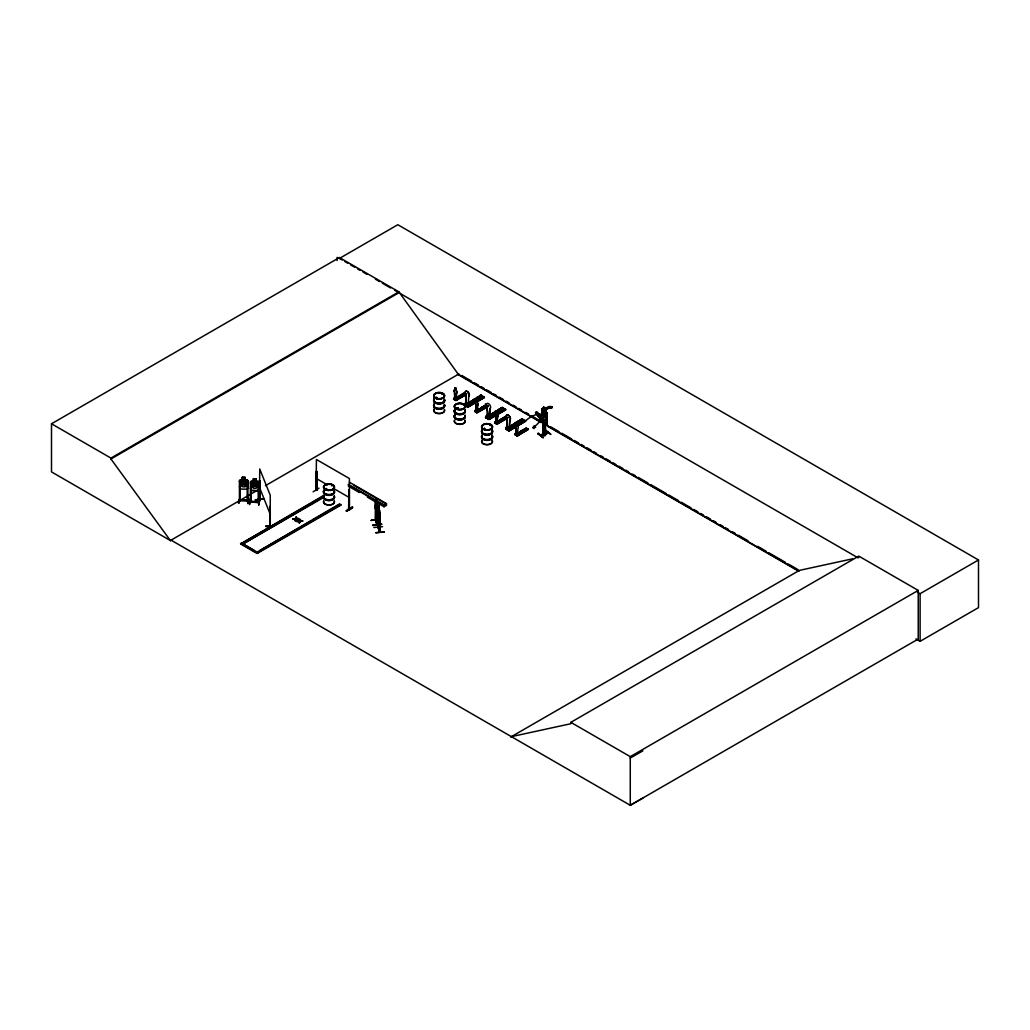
<?xml version="1.0" encoding="UTF-8"?>
<svg xmlns="http://www.w3.org/2000/svg" width="1030" height="1030" viewBox="0 0 1030 1030"><rect width="100%" height="100%" fill="white"/><g stroke="black" fill="none" stroke-linecap="round" stroke-linejoin="round"><path stroke-width="1.5" d="M376.748 503.001L376.941 524.888L375.461 519.777M376.774 524.386L377.173 523.704M375.461 519.983L377.238 524.849L377.212 505.743M379.748 531.544L378.062 526.652L378.602 527.077M379.568 510.404L379.761 532.291L379.684 531.57M456.161 399.189L456.445 393.228A1.944 1.12 60 0 0 456.161 390.576L456.226 388.58M456.239 399.151L456.535 393.19A1.944 1.12 60 0 0 456.239 390.525L456.161 390.576M477.766 405.447L477.675 405.485A1.944 1.12 60 0 0 477.392 402.833L477.469 402.781A1.944 1.12 60 0 1 477.766 405.447L477.392 411.446L475.821 410.79L475.809 404.314A1.944 1.12 60 0 1 476.105 401.983L476.787 399.872L476.079 399.228M496.602 421.952L495.765 422.004L497.245 422.918L497.619 416.905A1.944 1.12 60 0 0 497.323 414.24L496.55 411.382M517.524 434.621L517.897 428.622A1.944 1.12 60 0 0 517.614 425.957L517.524 423.781M468.212 405.331L468.766 396.318A2.923 1.7 59.5 0 0 468.766 392.945A2.923 1.7 59.5 0 0 465.818 391.271A2.923 1.7 59.5 0 0 465.818 394.644L466.127 404.378M489.997 408.575L489.443 417.588L489.997 408.575A2.923 1.7 59.5 0 0 489.997 405.202A2.923 1.7 59.5 0 0 487.048 403.528A2.923 1.7 59.5 0 0 487.048 406.902L487.113 416.416M505.833 429.24L507.803 427.54L506.709 427.09C509.374 436.192 504.43 420.794 510.429 429.587L510.185 428.21L510.185 429.201L506.966 427.888L506.773 418.438A2.923 1.7 59.5 0 1 506.773 415.077A2.923 1.7 59.5 0 1 509.721 416.738A2.923 1.7 59.5 0 1 509.721 420.111L509.296 429.047L509.85 420.034A2.923 1.7 59.5 0 0 509.85 416.661A2.923 1.7 59.5 0 0 506.902 415A2.923 1.7 59.5 0 0 506.902 418.36L507.301 427.888L508.331 427.437L506.927 427.746L508.151 427.54M543.544 412.206L545.231 413.004L542.14 415.669L541.741 411.524L542.81 411.923L543.338 411.009A8.15 5.446 -56.9 0 1 550.999 406.49L552.35 407.095L551.192 407.957A6.978 4.661 -56.9 0 0 544.175 412.605L543.544 412.206A6.978 4.661 -56.9 0 1 550.561 407.545L551.823 408.125M542.14 415.669L541.741 411.524M376.941 510.7L376.658 512.477L375.487 508.614L376.748 512.464M379.581 519.867C379.079 513.391 380.933 525.944 378.216 516.017M376.014 503.747C377.212 499.408 376.555 515.875 376.156 505.176C375.435 510.97 375.68 493.267 376.156 504.108M466.41 403.541L469.345 405.859L469.345 404.623L469.101 405.472C462.637 405.601 467.993 401.713 466.809 403.902M455.041 398.056L454.732 398.636L454.578 392.057A1.944 1.12 60 0 1 454.874 389.726L454.964 387.666M454.565 398.404L455.415 398.198M455.453 398.005L454.99 398.571M476.53 410.146L475.989 410.919L476.452 410.146M487.731 416.455L488.233 415.476L487.036 416.172L487.898 416.004L487.95 418.167L487.448 415.116L485.761 416.107L485.98 417.781M486.842 415.631C492.598 421.476 481.461 395.172 487.036 406.786M488.349 415.966L487.551 415.953M496.589 421.862L495.855 422.12L495.585 415.837A1.944 1.12 60 0 1 495.868 413.494L496.293 411.24M496.1 422.146L496.499 421.927M507.61 427.862L507.777 427.36M516.146 423.497L516.146 425.21L516.262 423.253L517.858 423.549L516.674 424.244L516.223 423.304M516.867 433.579L516.378 433.978M239.449 486.624L240.338 489.005L247.058 489.263L248.037 486.971L248.037 480.675L245.179 479.71M240.222 481.564L239.411 481.705L240.222 481.564L240.093 500.85C237.724 499.061 242.295 500.799 239.372 500.554M238.883 500.593L238.497 503.168L239.501 499.408M242.308 477.289L245.179 477.366L245.076 479.838L246.505 480.688L246.505 485.066L245.076 486.881L242.411 486.752L240.969 484.808L240.969 480.431L242.411 479.723L242.411 477.315L245.179 477.366M239.501 499.009L238.973 503.194M240.196 499.911L239.333 500.091M240.312 499.936L247.277 500.207M247.097 500.245L247.857 501.185L247.947 480.701L247.033 479.8M247.187 481.885L247.972 481.924L247.187 481.885L247.187 501.147M247.058 489.314L248.037 486.971M240.093 500.155L248.037 500.464L247.071 500.426M250.445 488.078L251.333 490.447L258.054 490.705L259.045 488.426M251.191 483.199L250.432 482.98L251.191 483.199L251.088 502.292L251.217 483.019M250.226 499.537L249.492 504.623L250.612 499.499M253.303 481.087L253.316 478.693L256.174 478.821L256.174 481.165M250.342 502.035L259.032 502.614L259.045 482.13L258.028 481.255L251.359 480.946L250.445 481.795L250.329 502.241L250.432 501.301L259.058 501.739M258.028 481.255L258.942 482.207M258.182 483.34L258.968 483.379L258.182 483.34L258.247 502.601M258.054 490.769L251.333 490.396L250.548 488.014M259.792 499.64L258.697 505.048L259.856 498.984M474.894 399.64L475.847 400.541L476.8 399.769M515.94 423.703L517.099 423.176M326.085 488.555L325.248 489.083L326.356 489.353M325.673 488.606L326.459 489.302M331.737 485.632L332.355 485.194L332.072 485.825M437.042 397.541L435.458 397.696M436.488 397.928L436.076 397.091M442.797 394.207L442.334 394.413M457.037 407.893C458.221 409.399 455.312 407.262 456.303 408.756M460.68 395.868L461.633 396.099M463.268 404.661L462.998 404.558M482.71 408.382L483.096 407.713M483.34 428.956L484.461 428.3M483.637 428.841L484.319 428.429M489.804 425.377L490.744 425.313L489.894 425.364M489.855 425.171L490.692 425.236L490.048 425.454M502.717 419.686L501.932 419.094M502.395 419.12L502.846 419.751L502.074 419.171M522.841 431.428L522.056 430.965L522.841 430.836M540.698 419.777L540.698 419.815A14.124 5.086 -36.8 0 1 533.089 427.759C535.677 430.604 532.343 425.545 533.089 427.759M541.394 419.905C545.334 426.536 528.004 398.726 541.883 421.425M541.767 420.806C560.32 438.716 527.102 398.443 546.634 424.759L546.518 412.438L545.939 424.733L546.57 424.141M475.834 410.777L476.092 410.893M475.062 411.678L474.946 410.558L476.233 410.004L476.285 412L476.671 410.558M516.506 433.437L516.519 435.123L515.888 434.75M487.448 415.116L487.448 416.352L488.426 415.76M543.402 422.352L543.995 422.043L544.02 434.068L543.325 434.325L543.389 421.734M544.728 435.574L544.896 423.098M546.364 421.038L546.93 419.159L546.286 421.077L542.334 417.948L541.806 415.206L542.411 417.923M476.427 410.365L476.71 410.442M537.918 433.617L538.304 433.076L543.364 437.596L537.918 433.617L543.299 437.557M542.965 437.737L537.943 433.566M547.651 432.278L540.48 435.188M258.697 505.048L259.805 498.906M270.324 525.184L269.706 524.759L269.976 525.982L270.066 506.387L269.911 525.918M295.365 520.845L295.996 518.888L298.636 518.553L295.996 519.287L295.365 520.845L295.378 518.94L292.79 519.352L295.378 518.94M299.382 523.163L300.013 521.206L302.653 520.871L300.013 521.605L300.103 519.403L299.382 523.163L299.395 521.257L296.807 521.27L299.395 521.656M292.79 519.352L295.468 519.004L296.086 517.086L296.589 517.768L296.086 517.086M295.468 519.004L296.086 517.485M300.103 519.403L299.485 521.322L296.807 521.669M294.863 520.549L295.378 519.339M298.636 518.953L296.086 518.966L296.589 517.369M300.606 519.687L300.103 521.283L302.653 521.27M454.809 387.872L455.736 387.744M516.172 423.304L516.661 423.15M487.692 415.245L486.006 417.227L488.645 418.721L490.332 416.738L490.576 418.116L487.293 415.914M546.685 424.836L545.887 423.472M318.965 488.156L313.12 491.825M375.499 504.803L376.285 509.013L375.847 497.966L375.461 520.472L375.487 499.202L376.735 503.052M378.654 527.785L378.062 527.347L379.748 532.24M316.133 490.28L316.403 459.483L349.402 478.538L349.479 509.219L348.552 508.975L349.26 509.335L348.848 489.804L348.629 509.052L349.376 509.116M316.815 489.907L316.107 489.546L316.223 490.306L316.403 471.071L316.506 490.138M348.861 508.125L349.492 508.485L348.565 508.949M551.192 407.713L551.732 406.696M375.487 499.305L375.384 508.653L375.216 505.82M542.372 411.936L543.428 412.335L543.956 411.408A8.15 5.446 -56.9 0 1 551.617 406.889L552.35 407.095M476.53 400.168L474.856 399.782L476.079 399.434M498.005 412.167L497.078 412.798M496.357 421.927L496.138 423.459L495.61 421.656M442.218 394.258L442.668 393.936M456.599 407.88L456.741 408.665M457.475 408.421L456.676 407.944M483.096 408.215L482.207 407.7M489.804 425.236L489.92 425.12M454.578 398.275L456.908 399.666L456.908 398.842L455.608 400.065M475.976 410.416L475.731 404.365A1.944 1.12 60 0 1 476.015 402.035L476.105 400.271M543.467 422.403L542.823 422.03L543.467 434.312M544.355 435.252L544.394 423.304M545.398 435.42L545.385 423.433L545.398 435.42L544.651 435.6L544.303 423.407M539.128 414.652L542.231 419.699L538.973 416.442L536.36 411.704L539.076 414.704L536.965 412.232L538.33 413.597M541.419 416.365L537.892 413.97L541.394 418.347L539.463 415.219M540.248 415.541C524.244 402.485 555.093 435.651 540.737 416.197M536.926 412.734L536.244 412.567M545.359 423.716L541.432 420.536L547.097 424.566L546.518 412.438M247.097 500.94L248.063 500.992L239.411 500.76L239.449 480.341L242.32 479.581L242.32 477.238M541.523 415.257L544.613 412.605M546.827 424.695L546.853 412.837L545.218 410.687L545.205 408.331C542.012 403.902 544.78 411.704 542.385 408.447L542.334 421.064L540.776 422.416L539.977 421.785L541.51 420.266L542.591 420.897M540.776 422.416L542.385 421.051L541.78 408.91M259.431 499.73L259.753 468.998L270.246 495.263L270.272 525.841M474.985 399.704L475.821 399.408M517.768 423.768L516.236 423.897M442.166 393.782L442.488 394.039M457.577 408.562L456.329 408.421M484.757 429.175L484.847 428.531M453.947 399.473L465.444 393.19L453.548 399.254L454.848 397.644M464.903 392.791C462.238 392.185 468.238 396.357 463.745 393.177M465.869 394.863L455.891 400.58L453.715 399.138L465.277 392.919M466.217 403.863L464.556 405.254M467.684 407.005L484.435 397.49L480.933 395.52M464.903 405.614L481.95 396.074L464.749 405.524L464.53 403.85C468.264 399.151 466.152 411.562 466.693 403.644M481.1 395.443L468.431 402.82L481.1 395.314L484.229 397.078L467.079 406.67M474.946 411.498L477.16 412.863L488.297 406.387M485.954 405.035L484.976 405.434M485.98 405.073L486.649 405.46L475.5 411.91M488.207 406.232L476.452 412.464L488.181 406.129M476.839 412.682L478.139 411.099L478.139 411.923M502.331 407.7L485.503 417.498L489.121 419.532L505.717 409.747L502.331 407.326C497.954 408.266 504.314 411.858 505.46 409.09M502.498 407.97L503.181 408.331L486.585 418.129M488.31 418.927L488.722 419.313M505.292 409.541L504.687 409.193M505.215 409.477L502.331 407.571L485.503 417.498M496.705 424.154L494.799 422.854L506.528 416.918L495.34 423.382L494.632 422.969L495.932 421.373L495.713 422.12M494.812 422.969L506.387 416.738M509.502 426.523L522.184 419.03L525.57 421.206L522.017 419.236M507.301 426.575L505.614 427.566L506.412 429.587L523.034 419.802L522.184 419.03M508.163 430.385L524.888 420.845M525.313 420.794L524.746 420.601M525.12 428.609C529.742 432.227 523.047 426.69 526.819 428.622L515.579 435.059L515.077 433.733L516.378 433.179L515.077 433.733M516.764 435.626L528.313 429.137L517.253 436.012L515.077 434.57L526.781 428.635M527.914 429.072L516.584 435.613L528.313 429.304L517.279 436.038M528.21 429.433L526.253 427.952M466.217 402.859L466.127 404.121L465.818 394.644L455.479 400.348L466.667 393.898M468.766 396.318L468.637 396.383A2.923 1.7 59.5 0 0 468.637 393.022A2.923 1.7 59.5 0 0 465.689 391.349A2.923 1.7 59.5 0 0 465.689 394.722M469.101 405.472L467.414 406.464L464.775 404.97L466.461 402.988M476.555 401.597L473.427 399.589L475.113 398.597L478.242 400.361L475.113 398.597M476.607 397.709C485.825 401.764 472.139 398.211 478.293 396.717L481.422 398.739L478.293 396.717M479.414 396.061C488.632 400.103 474.946 396.55 481.1 395.069M464.775 404.97L466.719 403.824L465.624 403.374L465.624 405.46M481.873 396.048L465.354 405.872M467.414 406.464L469.101 404.481M484.435 397.49L467.865 407.275L467.659 405.614L469.345 404.623M469.641 405.086L483.624 396.859M484.229 396.833L467.491 407.056M484.229 397.078L467.427 407.03L464.53 405.086M499.473 412.618C498.327 415.386 491.967 411.794 496.344 410.854L499.473 412.863L496.344 410.854M502.653 410.751C501.507 413.506 495.147 409.914 499.524 408.974L502.653 410.996L499.524 408.974M503.168 408.344L486.611 418.116M505.46 409.451L488.658 419.287L488.89 417.871L490.576 416.88M488.04 418.914L504.855 408.987M505.46 409.335L488.516 419.197M505.666 409.747L488.915 419.262M510.185 428.21L508.498 430.192L505.859 428.699L507.545 426.716M516.596 424.733L514.511 423.304L516.197 422.313L519.326 424.077L516.197 422.313M522.506 422.21C521.36 424.978 515 421.386 519.378 420.446L522.506 422.455L519.378 420.446M525.313 420.549C524.167 423.317 517.807 419.725 522.184 418.785M509.786 426.523L522.146 419.159M509.914 426.768L522.815 419.532M522.789 419.377L506.245 429.317M525.57 421.206L508.975 431.004L508.743 429.33L510.429 428.338M524.708 420.446L508.138 430.36M519.326 424.077L517.639 425.068L514.511 423.304M525.352 420.948L508.511 430.746L505.614 428.802M525.493 421.18L508.975 431.004M248.037 501.159L247.882 500.258M250.432 502.035L259.058 502.434M251.281 501.559L250.329 501.546M259.032 501.919L251.307 501.584M346.286 510.674C357.513 502.73 351.436 510.584 346.338 510.738M352.44 507.082L346.634 511.253M352.53 507.481L346.35 511.047M171.135 540.196L170.465 540.596L51.5 471.907L51.5 423.781L339.437 257.539L398.88 291.851L458.324 374.302L543.055 423.227M339.437 257.539L339.437 258.427L397.825 224.72L978.5 559.972L978.5 607.61L920.112 641.317L915.94 638.896M51.5 423.781L110.944 458.093L398.88 291.851M642.875 798.096L630.27 805.28L171.057 540.158L170.375 540.544L110.944 458.981L398.88 292.739M170.375 540.544L259.869 488.877M265.418 485.671L458.994 373.916M454.784 388.065L454.874 389.726A1.944 1.12 60 0 0 454.5 392.108L454.822 398.533M453.715 398.301L455.002 397.747M459.715 395.662L460.848 394.851L462.908 396.202L460.848 394.851M461.852 394.426L462.985 393.615L465.058 394.966L462.985 393.615M453.535 399.241L465.045 392.958M455.608 399.408L456.908 398.842M466.551 393.64L455.53 400.374L455.775 399.498M466.564 393.743L455.389 400.194M257.101 552.106L339.617 503.876L340.814 505.164L257.101 553.496L240.595 543.969L324.308 495.044M240.595 543.969L262.431 531.364M265.174 529.781L310.558 503.58M313.313 501.983L322.944 496.434M324.141 496.524L243.003 543.969L324.141 497.13M474.946 410.558L476.233 410.004M480.933 407.919L482.079 407.108L484.139 408.459L482.079 407.108M483.083 406.683L484.216 405.872L486.276 407.223L484.216 405.872M477.251 410.056L486.109 404.945L486.675 405.447M477.534 410.223L486.508 405.176L477.65 410.288M476.839 412.322L478.139 411.099M476.439 412.451L486.533 406.605M476.491 412.489L487.795 406M495.868 413.494L495.958 413.442A1.944 1.12 60 0 0 495.662 415.785L495.997 422.3M259.856 550.522L298.352 528.287M301.108 526.703L310.738 521.141M313.481 519.558L339.617 504.468L340.814 505.164M240.595 543.377L257.101 552.904L340.814 504.571M497.619 416.905L497.529 416.957A1.944 1.12 60 0 0 497.245 414.292L497.323 412.528M496.087 421.463L494.799 422.03M500.799 419.39L501.932 418.566L503.992 419.918L501.932 418.566M502.936 418.154L504.069 417.33L506.142 418.682L504.069 417.33M504.829 416.893C510.043 420.163 502.486 415.875 506.129 416.687M494.619 422.957L506.232 416.777M506.477 416.893L495.185 423.176M507.803 417.639L496.563 424.077L497.992 422.558L497.992 423.394M507.635 417.356L496.293 423.909L507.88 417.704M496.975 424.309L506.953 418.579M516.236 425.158A1.944 1.12 60 0 0 515.953 427.489L516.159 433.849L518.283 435.098L518.283 434.274L516.983 435.497M348.295 484.345L384.048 504.983L386.456 503.593L386.456 505.382L384.048 506.773L367.543 497.245L367.543 496.048M516.725 433.321L516.352 433.875L516.21 433.076M521.077 431.094L522.21 430.283L524.27 431.634L522.21 430.283M523.227 429.858L524.36 429.047L526.42 430.398L524.36 429.047M514.91 434.66L526.407 428.39M526.652 428.351L515.605 435.085M516.983 434.84L518.283 434.274M510.726 737.042L799.344 570.401L852.518 558.839M511.395 736.643L570.839 723.717L570.839 722.339L858.775 556.097L918.219 590.409L918.219 639.038L630.27 805.28L630.27 756.651L918.219 590.409M858.775 557.475L858.106 557.874L394.735 290.344M917.357 592.083L920.112 593.679L978.5 559.972M630.27 758.041L642.875 750.857M375.77 520.446L375.744 510.867M436.784 397.902L435.806 398.082M483.946 429.304L484.718 429.085M542.308 408.485L546.776 412.863M545.205 408.331L545.952 416.584L545.115 417.807L543.544 416.571L542.694 414.021M542.231 409.271L542.488 412.116M546.981 412.811L546.273 412.541M546.647 422.519L546.827 422.995M545.398 423.51L544.651 423.69M546.505 422.931L542.334 419.854L546.685 422.931M545.81 430.347L550.908 434.506L545.449 430.154M540.274 435.072L547.702 432.381M541.123 435.355L548.295 432.471L541.149 435.42M541.394 435.973L548.514 432.999M498.031 412.219L496.795 411.498L496.228 412.515M496.563 411.743L498.005 412.077M435.664 397.902L436.527 397.722M483.958 429.201L484.293 428.557M546.364 425.004L540.969 415.991M259.637 500.117L259.753 480.572L259.946 500.129M255.298 500.065L263.822 498.881M265.869 526.15L274.495 525.648L265.882 526.214M274.405 525.403L265.869 526.549L274.495 525.635M298.636 518.553L296.086 518.966M300.103 520.884L302.653 520.871M544.909 423.716L544.767 435.651M292.79 518.953L295.468 518.605M296.807 521.27L299.485 520.935M376.401 499.602L376.285 501.983M378.216 527.849L378.68 505.37L378.86 508.125M378.577 508.743L379.104 514.537L378.602 508.64M378.332 512.206L379.104 516.416L379.104 509.387L379.568 510.455L378.216 506.721M379.761 511.807L379.684 532.265M380.044 513.146L380.057 532.253L378.486 527.386M378.293 519.197L371.135 520.382L378.293 519.584M378.28 519.455L371.135 520.382M376.748 523.832L375.77 519.944M381.396 524.373C354.552 526.935 399.962 521.965 372.886 525.609M373.864 527.515L382.542 526.703M384.229 531.776L375.615 532.755L384.293 532.021M461.479 395.996L460.745 395.829M457.075 409.013A5.433 3.142 0 0 1 457.075 403.58A5.433 3.142 0 0 1 465.225 406.296A5.433 3.142 0 0 1 457.075 409.013L456.676 408.884M325.944 488.516L326.819 488.838M258.981 502.653L258.968 501.739M316.339 489.392L316.931 489.688M546.557 422.493L546.338 424.347M240.402 479.62L246.994 479.877M522.673 431.441L522.03 431.068M481.293 395.739L464.685 405.485L481.512 395.868L481.1 395.314M502.936 408.047L486.186 417.897M377.057 523.601L376.697 524.45M517.163 422.957L517.884 423.69M376.864 524.167L377.07 505.292M348.887 508.859L348.848 489.804M544.175 412.605L545.231 413.004M247.715 503.194L248.397 498.16M516.815 433.579L516.326 433.939M326.459 488.877L325.635 489.25M500.644 408.318L503.773 410.082M520.498 419.777L523.626 421.54M497.838 409.966L500.966 411.743M517.691 421.437L520.82 423.201M473.427 399.589L476.555 401.352M494.658 411.846L497.786 413.609M465.766 405.369L466.719 405.91M487.95 418.167L486.842 417.704L486.997 415.541M339.437 258.427L342.205 260.024M344.973 261.62L347.741 263.216M350.496 264.813L354.642 267.208M357.41 268.804L360.178 270.401M362.946 271.997L367.092 274.392M375.384 279.182L379.529 281.576M382.297 283.173L390.589 287.949M461.775 375.512L471.495 381.126M474.276 382.735L478.448 385.143M481.216 386.739L483.997 388.349M486.778 389.945L490.95 392.353M493.731 393.962L496.499 395.572M499.28 397.168L503.451 399.576M506.232 401.185L509 402.781M513.172 405.189L515.953 406.798M518.734 408.395L521.502 410.004M525.673 412.412L528.454 414.009M531.235 415.618L539.566 420.433M550.677 426.845L559.02 431.66M561.788 433.257L571.521 438.87M574.289 440.48L578.461 442.887M581.242 444.484L584.023 446.093M586.804 447.702L590.963 450.097M593.744 451.707L596.524 453.316M600.683 455.711L603.464 457.32M606.245 458.929L610.417 461.337M613.198 462.934L615.966 464.543M618.747 466.139L622.918 468.547M625.699 470.156L628.467 471.753M632.639 474.161L635.42 475.77M638.201 477.366L647.922 482.98M650.702 484.589L665.985 493.409M668.753 495.018L678.487 500.632M681.255 502.228L690.988 507.854M693.757 509.451L697.928 511.859M700.709 513.468L703.49 515.064M706.271 516.674L710.43 519.081M713.211 520.678L715.992 522.287M720.15 524.695L722.931 526.291M725.712 527.901L728.493 529.497M732.665 531.905L735.433 533.514M738.214 535.111L747.934 540.737M757.668 546.351L765.998 551.153M768.779 552.762L785.452 562.38M788.22 563.989L797.954 569.603M545.836 424.824L798.662 570.8M457.41 374.173L539.643 421.656M547.999 426.472L798.868 571.315M461.852 394.271L463.912 395.456M483.083 406.528L485.143 407.713M502.936 417.987L504.996 419.171M523.227 429.703L525.287 430.888M459.715 395.507L461.775 396.692M480.933 407.764L483.006 408.949M500.799 419.223L502.859 420.407M521.077 430.926L523.137 432.124M497.992 422.558L497.838 423.137M477.469 411.408L475.654 410.249L476.388 411.949M497.323 422.867L495.507 421.708L495.507 423.098M515.798 433.424L517.614 434.57M454.526 399.318L455.157 399.692L455.054 398.404M349.325 482.156L386.456 503.593M353.457 485.13L386.456 504.185L384.048 505.576L348.295 484.937M348.295 486.121L359.29 492.482L359.29 491.284M316.403 478.538L327.398 484.898M334.286 488.864L349.402 497.593M570.839 722.339L630.27 756.651M244.548 544.857L254.178 550.419M457.629 408.176L456.329 408.266M537.48 413.481L536.076 412.644L540.467 419.171M540.711 422.274L539.977 421.785M506.927 427.798L507.507 427.514M476.877 400.052L477.392 402.833M455.646 387.795L456.135 388.632M548.308 432.806L541.162 435.729M546.608 424.721L542.578 420.974L542.501 415.051M542.115 421.09L536.463 412.361M259.753 488.053L270.246 514.318M378.577 505.382L379.104 509.387M378.692 506.181L379.014 507.932L378.692 506.966M375.757 497.979L376.195 499.756M375.86 499.563L376.195 500.541M378.847 508.163L378.216 506.618L378.165 527.785M515.953 427.489L516.236 433.785M543.531 407.005L542.681 412.554M541.857 408.871L541.819 420.665M920.112 593.679L920.112 641.317M543.209 422.377L543.209 434.287M518.116 434.184L518.116 434.84M517.137 434.93L517.137 435.754M515.888 433.36L515.798 434.815M515.245 433.823L515.245 434.493M506.85 426.999L506.85 429.085M490.332 416.738L490.332 417.729M477.972 411.009L477.972 411.665M476.079 409.901L476.079 410.738M475.1 410.648L475.1 411.318M456.754 398.752L456.754 399.408L454.423 397.992L454.423 399.382M453.87 398.391L453.87 399.061M384.048 504.983L384.048 506.773M378.577 516.674L378.589 527.849M337.106 257.358L337.106 260.513M316.97 471.392L317.034 490.486M258.298 552.801L241.805 543.274M256.084 478.899L256.071 481.293L257.5 482.143L257.5 486.521L256.071 488.323L253.406 488.207L251.977 486.263L251.977 481.885L253.406 481.165L253.406 478.77M110.944 458.093L110.944 458.981M524.103 422.068A14.124 5.086 -36.8 0 1 542.025 415.695M334.325 496.383A5.536 3.193 0 0 1 328.261 500.374A5.536 3.193 0 0 1 324.193 495.61M334.261 500.915A5.472 3.154 0 0 1 328.982 504.893A5.472 3.154 0 0 1 323.703 500.915M334.325 491.117A5.536 3.193 0 0 1 328.261 495.121A5.536 3.193 0 0 1 324.193 490.357M334.325 496.112A5.536 3.193 0 0 1 328.261 500.104A5.536 3.193 0 0 1 324.193 495.34M334.325 490.847A5.536 3.193 0 0 1 328.261 494.851A5.536 3.193 0 0 1 324.193 490.087M334.261 491.439A5.459 3.154 0 0 1 328.982 495.404A5.459 3.154 0 0 1 323.716 491.439M334.248 490.563A5.446 3.142 0 0 1 328.982 494.516A5.446 3.142 0 0 1 323.716 490.563M334.248 496.705A5.446 3.142 0 0 1 328.982 500.657A5.446 3.142 0 0 1 323.716 496.705M334.248 495.816A5.446 3.142 0 0 1 328.982 499.782A5.446 3.142 0 0 1 323.716 495.816M334.261 501.108A5.459 3.154 0 0 1 328.982 505.086A5.459 3.154 0 0 1 323.716 501.108M444.458 404.957A5.536 3.193 0 0 1 438.394 408.949A5.536 3.193 0 0 1 434.325 404.185M444.394 405.279A5.459 3.154 0 0 1 438.407 409.219A5.459 3.154 0 0 1 434.39 404.52M444.406 409.489A5.472 3.154 0 0 1 438.407 413.442A5.472 3.154 0 0 1 434.377 408.73M444.406 409.683A5.472 3.154 0 0 1 438.407 413.622A5.472 3.154 0 0 1 434.377 408.923M444.458 399.704A5.536 3.193 0 0 1 438.394 403.696A5.536 3.193 0 0 1 434.325 398.932M444.394 404.391A5.459 3.154 0 0 1 438.407 408.331A5.459 3.154 0 0 1 434.39 403.631M444.381 400.013A5.446 3.142 0 0 1 438.407 403.953A5.446 3.142 0 0 1 434.402 399.267M444.458 404.687A5.536 3.193 0 0 1 438.394 408.678A5.536 3.193 0 0 1 434.325 403.915M444.458 399.434A5.536 3.193 0 0 1 438.394 403.425A5.536 3.193 0 0 1 434.325 398.661M444.394 399.138A5.459 3.154 0 0 1 438.407 403.078A5.459 3.154 0 0 1 434.39 398.378M491.851 435.368A5.536 3.193 0 0 1 487.048 440.158A5.536 3.193 0 0 1 482.259 435.368M491.774 435.69A5.446 3.142 0 0 1 487.048 440.415A5.446 3.142 0 0 1 482.336 435.69M491.748 439.81A5.42 3.129 0 0 1 487.048 444.509A5.42 3.129 0 0 1 482.349 439.81M491.774 440.093A5.459 3.154 0 0 1 487.048 444.818A5.459 3.154 0 0 1 482.323 440.093M491.851 430.102A5.536 3.193 0 0 1 487.048 434.892A5.536 3.193 0 0 1 482.259 430.102M491.774 434.815A5.446 3.142 0 0 1 487.048 439.527A5.446 3.142 0 0 1 482.336 434.815M491.774 430.437A5.459 3.154 0 0 1 487.048 435.162A5.459 3.154 0 0 1 482.323 430.437M491.851 435.098A5.536 3.193 0 0 1 487.048 439.887A5.536 3.193 0 0 1 482.259 435.098M491.851 429.832A5.536 3.193 0 0 1 487.048 434.621A5.536 3.193 0 0 1 482.259 429.832M491.774 429.549A5.446 3.142 0 0 1 487.048 434.274A5.446 3.142 0 0 1 482.336 429.549M465.135 415.708A5.536 3.193 0 0 1 459.071 419.712A5.536 3.193 0 0 1 455.002 414.935M465.071 420.253A5.472 3.154 0 0 1 459.792 424.218A5.472 3.154 0 0 1 454.513 420.253M465.135 410.455A5.536 3.193 0 0 1 459.071 414.446A5.536 3.193 0 0 1 455.002 409.683M455.878 409.026A5.536 3.193 0 0 1 458.363 408.189M465.071 410.777A5.459 3.154 0 0 1 459.792 414.742A5.459 3.154 0 0 1 454.513 410.777M455.93 409.361A5.459 3.154 0 0 1 458.376 408.537M465.135 415.438A5.536 3.193 0 0 1 459.071 419.442A5.536 3.193 0 0 1 455.002 414.665M465.135 410.185A5.536 3.193 0 0 1 459.071 414.176A5.536 3.193 0 0 1 455.002 409.412M455.878 408.756A5.536 3.193 0 0 1 458.363 407.919M465.071 409.889A5.459 3.154 0 0 1 459.792 413.854A5.459 3.154 0 0 1 454.513 409.889M455.93 408.472A5.459 3.154 0 0 1 458.376 407.661M465.071 416.03A5.459 3.154 0 0 1 459.792 419.995A5.459 3.154 0 0 1 454.513 416.03M465.071 415.142A5.459 3.154 0 0 1 459.792 419.12A5.459 3.154 0 0 1 454.513 415.142M465.071 420.433A5.459 3.154 0 0 1 459.792 424.399A5.459 3.154 0 0 1 454.513 420.433M379.452 516.197L378.989 512.58C378.268 518.373 378.499 500.67 378.976 511.511L379.259 510.236L379.452 516.197M248.423 498.16L247.702 503.593L248.449 498.172M246.26 485.98L245.333 486.006L243.762 483.675L241.278 485.838L243.157 483.134L241.368 480.366L243.711 482.632L246.144 480.585L244.342 483.199L246.26 485.98M257.255 487.435L254.758 485.13L252.286 487.293L254.153 484.576L252.363 481.821L254.719 484.074L257.152 482.04L255.337 484.654L257.255 487.435M534.235 425.802L535.626 427.489L534.325 425.802M263.834 498.623L255.221 499.885L263.822 498.623M375.602 500.889L376.285 507.133L375.602 500.889M378.139 513.21L378.203 516.056L378.139 513.21M244.599 477.869L242.887 477.791L242.887 478.564L244.599 478.654L244.599 477.869M255.595 479.323L253.882 479.233L253.882 480.019L255.595 480.096L255.595 479.323M245.076 480.624L242.411 480.495L242.411 484.873L245.076 485.001L245.076 480.624M256.071 482.079L253.406 481.95L253.406 486.327L256.071 486.456L256.071 482.079M539.488 415.386L539.514 416.197L537.197 413.609L539.54 417.446L540.081 417.871L540.003 416.97L542.462 419.751L539.488 415.386M544.793 408.562L543.788 407.777L544.806 409.348L544.793 408.562M545.089 411.536L543.518 410.288L543.531 414.678L545.102 415.927L545.089 411.536M326.253 489.714A5.472 3.154 0 0 0 334.454 486.984A5.472 3.154 0 0 0 326.253 484.242A5.472 3.154 0 0 0 326.253 489.714M326.265 490.126A5.42 3.129 0 0 0 334.415 487.409A5.42 3.129 0 0 0 326.265 484.705A5.42 3.129 0 0 0 326.265 490.126M326.253 489.881A5.472 3.154 0 0 0 334.454 487.139A5.472 3.154 0 0 0 326.253 484.409A5.472 3.154 0 0 0 326.253 489.881M436.398 398.262A5.433 3.142 0 0 0 444.548 395.546A5.433 3.142 0 0 0 436.398 392.829A5.433 3.142 0 0 0 436.398 398.262M436.398 398.713A5.433 3.142 0 0 0 444.548 395.996A5.433 3.142 0 0 0 436.398 393.28A5.433 3.142 0 0 0 436.398 398.713M435.252 397.953A5.472 3.154 0 0 0 444.406 396.537A5.472 3.154 0 0 0 437.699 392.675A5.472 3.154 0 0 0 435.252 397.953M484.319 429.446A5.459 3.154 0 0 0 492.507 426.716A5.459 3.154 0 0 0 484.319 423.987A5.459 3.154 0 0 0 484.319 429.446M483.199 429.394A5.446 3.142 0 0 0 492.314 427.978A5.446 3.142 0 0 0 485.645 424.128A5.446 3.142 0 0 0 483.199 429.394M483.186 429.124A5.472 3.154 0 0 0 492.34 427.708A5.472 3.154 0 0 0 485.632 423.845A5.472 3.154 0 0 0 483.186 429.124M457.075 409.451A5.42 3.129 0 0 0 465.212 406.747A5.42 3.129 0 0 0 457.075 404.03A5.42 3.129 0 0 0 457.075 409.451M457.063 409.193A5.472 3.154 0 0 0 465.264 406.464A5.472 3.154 0 0 0 457.063 403.734A5.472 3.154 0 0 0 457.063 409.193"/></g></svg>
